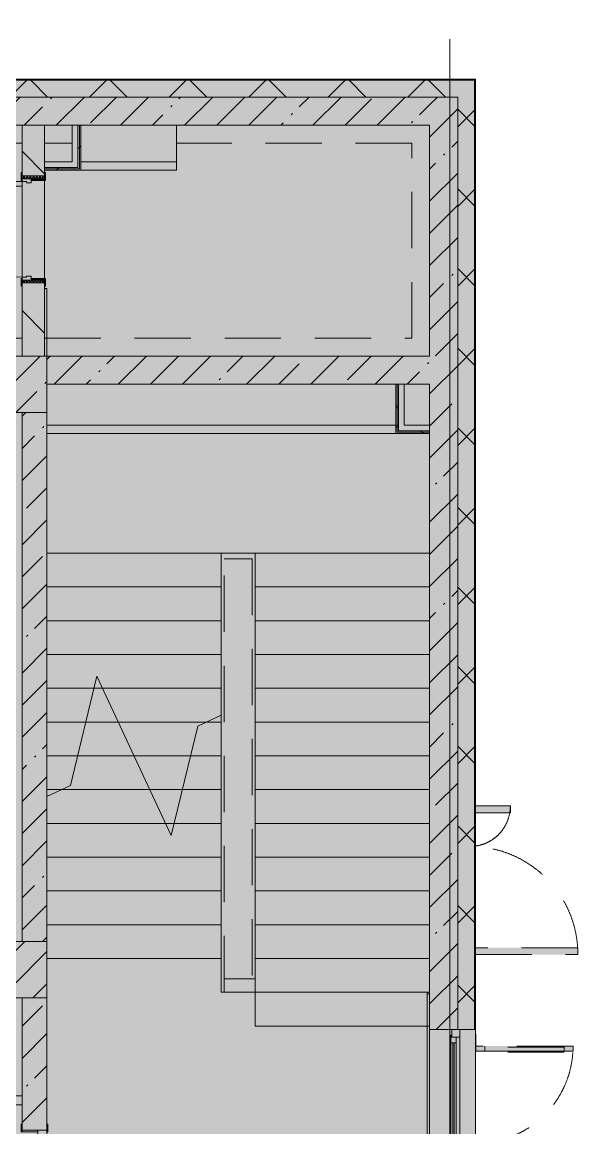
# Model space of a CAD drawing. Header units: millimetres. Extents: x 81632 to 272167, y -8553 to 29000.
# Drawn here: x 266171 to 271109, y 12246 to 22066 of the extents above; entities that cross this region are included whole.
import ezdxf

# ---------------------------------------------------------------- set-up
doc = ezdxf.new("R2010")
doc.units = ezdxf.units.MM
doc.linetypes.add('200_ШТРИХ__ш1_п0_6_', pattern=[800, 500, -300])
doc.layers.add('A-DETL-GENF-1', color=7, linetype='Continuous', lineweight=9, true_color=0xc0c0c0, transparency=0.4)
for name, color, linetype, lineweight in [('A-DETL-MBND-1', 7, '200_ШТРИХ__ш1_п0_6_', 9), ('A-WALL-2', 7, 'Continuous', 5), ('I-WALL-3', 7, 'Continuous', 5), ('S-COLS-1', 7, 'Continuous', 5), ('Оси', 7, 'Continuous', 9)]:
    doc.layers.add(name, color=color, linetype=linetype, lineweight=lineweight)
for name, color, linetype, lineweight, true_color in [('A-DOOR-4', 7, 'Continuous', 5, 0xb7b7b7), ('A-DOOR-5', 7, 'Continuous', 5, 0xe2e2e2), ('A-DOOR-6', 7, 'Continuous', 5, 0xaaaaaa), ('A-DOOR-FRAM-4', 7, 'Continuous', 5, 0xe2e2e2), ('A-DOOR-FRAM-5', 7, 'Continuous', 5, 0xb7b7b7), ('A-DOOR-FRAM-6', 7, 'Continuous', 5, 0xaaaaaa), ('A-FLOR-2', 7, 'Continuous', 5, 0xb7b7b7), ('A-GLAZ-2', 7, 'Continuous', 5, 0x737373), ('A-WALL-3', 7, 'Continuous', 5, 0x737373), ('A-WALL-4', 7, 'Continuous', 9, 0x737373), ('I-WALL-1', 7, 'Continuous', 5, 0xe7e7e7), ('I-WALL-4', 7, 'Continuous', 5, 0x737373), ('S-COLS-2', 7, 'Continuous', 5, 0x737373), ('S-STRS-3', 7, 'Continuous', 5, 0x737373), ('S-STRS-MBND-2', 7, 'Continuous', 5, 0x737373)]:
    doc.layers.add(name, color=color, linetype=linetype, lineweight=lineweight, true_color=true_color)
pattern_1 = [(45, (144961.33, 0), (-285.1231, 285.1231), []), (45, (145246.45, 0), (-285.1231, 285.1231), [504.031, -100.806, 16.764, -84.042])]
pattern_2 = [(45, (144961.33, 0), (-353.5534, 353.5534), []), (135, (144961.33, 0), (-353.5534, -353.5534), [])]
pattern_3 = [(45, (144961.3, 0), (-530.33, 530.33), []), (135, (144961.3, 0), (-530.33, -530.33), [])]

# ---------------------------------------------------------------- blocks, each defined once
blk = doc.blocks.new('110_Дверь_СКБ_2Ст - Д-1_л_Лестничная клетка EIS60 2-32142534-2_6_3_птичка')
at = {"layer": 'A-DOOR-5'}
for points in [[(662.5, 110), (662.5, 1010), (612.5, 1010), (612.5, 110)], [(-587.5, 510), (-637.5, 510), (-637.5, 110), (-587.5, 110), (-587.5, 273.9)], [(712.5, 30), (697.5, 30), (697.5, -110), (712.5, -110)]]:
    blk.add_hatch(color=256, dxfattribs=at).paths.add_polyline_path(points)
h = blk.add_hatch(color=256, dxfattribs=at)
h.paths.add_polyline_path([(712.5, 110), (662.5, 110), (662.5, 60), (652.5, 60), (652.5, 30), (712.5, 30)])
h.paths.add_polyline_path([(-627.5, 30), (-627.5, 60), (-637.5, 60), (-637.5, 110), (-687.5, 110), (-687.5, 30)])
at = {"layer": 'A-DOOR-FRAM-4'}
for points in [[(-672.5, 110), (-672.5, 118), (-742.5, 118), (-742.5, 110)], [(767.5, 110), (767.5, 118), (697.5, 118), (697.5, 110)], [(-672.5, 30), (-687.5, 30), (-687.5, -110), (-672.5, -110)], [(-672.5, -110), (-742.5, -110), (-742.5, -118), (-672.5, -118)], [(767.5, -118), (767.5, -110), (697.5, -110), (697.5, -118)]]:
    blk.add_hatch(color=256, dxfattribs=at).paths.add_polyline_path(points)
at = {"layer": 'A-DOOR-4'}
for p, q in [((662.5, 1010), (612.5, 1010)), ((612.5, 1010), (612.5, 110)), ((662.5, 110), (662.5, 1010)), ((-637.5, 510), (-637.5, 110)), ((-587.5, 510), (-637.5, 510)), ((-587.5, 110), (-587.5, 510)), ((-637.5, 110), (-587.5, 110)), ((612.5, 110), (662.5, 110))]:
    blk.add_line(p, q, dxfattribs=at)
for centre, radius, start, end in [((662.5, 110), 900, 90, 180), ((-637.5, 110), 400, 360, 90)]:
    blk.add_arc(centre, radius, start, end, dxfattribs=at)
at = {"layer": 'A-DOOR-FRAM-5'}
for p, q in [((-672.5, 118), (-742.5, 118)), ((-742.5, 118), (-742.5, 110)), ((-742.5, 110), (-672.5, 110)), ((-637.5, 110), (-687.5, 110)), ((-687.5, 110), (-687.5, 30)), ((-672.5, 110), (-672.5, 118)), ((-637.5, 60), (-637.5, 110)), ((662.5, 110), (662.5, 60)), ((712.5, 110), (662.5, 110)), ((767.5, 118), (697.5, 118)), ((697.5, 118), (697.5, 110)), ((697.5, 110), (767.5, 110)), ((712.5, 30), (712.5, 110)), ((767.5, 110), (767.5, 118)), ((-687.5, 30), (-627.5, 30)), ((-672.5, 30), (-687.5, 30)), ((-687.5, 30), (-687.5, -110)), ((-672.5, -110), (-672.5, 30)), ((-627.5, 60), (-637.5, 60)), ((-627.5, 30), (-627.5, 60)), ((662.5, 60), (652.5, 60)), ((652.5, 60), (652.5, 30)), ((652.5, 30), (712.5, 30)), ((712.5, 30), (697.5, 30)), ((697.5, 30), (697.5, -110)), ((712.5, -110), (712.5, 30)), ((-672.5, -110), (-742.5, -110)), ((-742.5, -110), (-742.5, -118)), ((-742.5, -118), (-672.5, -118)), ((-687.5, -110), (-672.5, -110)), ((-672.5, -118), (-672.5, -110)), ((697.5, -110), (712.5, -110)), ((767.5, -110), (697.5, -110)), ((697.5, -110), (697.5, -118)), ((697.5, -118), (767.5, -118)), ((767.5, -118), (767.5, -110))]:
    blk.add_line(p, q, dxfattribs=at)
blk = doc.blocks.new('120_Окно_СКБ_1Ст - 120_Окно_СКБ_1Ст 1200х2500_h_ с форточкой2-24160662-2_6_3_птичка')
at = {"layer": 'A-GLAZ-2'}
for p, q in [((-600, -127), (-600, -57)), ((-600, -57), (-530, -57)), ((600, -57), (-600, -57)), ((-530, -57), (-530, -127)), ((530, -87), (-530, -87)), ((-530, -87), (-530, -127)), ((-480, -137), (-480, -87)), ((480, -137), (480, -87)), ((530, -127), (530, -57)), ((530, -57), (600, -57)), ((530, -127), (530, -87)), ((600, -57), (600, -127)), ((-530, -127), (-600, -127)), ((-600, -127), (-550, -127)), ((-530, -127), (-550, -127)), ((-550, -127), (-550, -137)), ((-550, -137), (550, -137)), ((550, -137), (-550, -137)), ((-480, -107), (480, -107)), ((480, -117), (-480, -117)), ((600, -127), (530, -127)), ((550, -127), (530, -127)), ((550, -127), (600, -127)), ((550, -137), (550, -127))]:
    blk.add_line(p, q, dxfattribs=at)
blk = doc.blocks.new('110_Дверь_СКБ_1Ст_Внутренняя1 - Д-8 950x2100h_охрана-V95-2_6_3_птичка')
at = {"layer": 'A-DOOR-5'}
h = blk.add_hatch(color=256, dxfattribs=at)
h.paths.add_polyline_path([(-437.5, 100), (-437.5, 20), (-402.5, 20), (-402.5, 60), (-412.5, 60), (-412.5, 100)])
h.paths.add_polyline_path([(427.5, 60), (427.5, 20), (462.5, 20), (462.5, 100), (437.5, 100), (437.5, 60)])
at = {"layer": 'A-DOOR-6'}
h = blk.add_hatch(dxfattribs=at)
h.set_pattern_fill('FP_6', color=256, style=0, pattern_type=2)
h.set_pattern_definition([(135, (1826.41, 164.685), (-14.14214, -14.14214), []), (225, (1826.41, 164.685), (14.14214, -14.14214), [])])
h.paths.add_polyline_path([(462.5, -100), (487.5, -100), (487.5, 100), (462.5, 100)])
at = {"layer": 'A-DOOR-FRAM-4'}
for points in [[(397.5, 100), (437.5, 100), (437.5, 950), (397.5, 950), (397.5, 616.6)], [(-492.5, 100), (-422.5, 100), (-422.5, 108), (-492.5, 108)], [(447.5, 100), (517.5, 100), (517.5, 108), (447.5, 108)], [(-437.5, -100), (-422.5, -100), (-422.5, 20), (-437.5, 20)], [(447.5, -100), (462.5, -100), (462.5, 20), (447.5, 20)], [(-492.5, -108), (-422.5, -108), (-422.5, -100), (-492.5, -100)], [(447.5, -108), (517.5, -108), (517.5, -100), (447.5, -100)]]:
    blk.add_hatch(color=256, dxfattribs=at).paths.add_polyline_path(points)
at = {"layer": 'A-DOOR-FRAM-6'}
h = blk.add_hatch(dxfattribs=at)
h.set_pattern_fill('FP_7', color=256, style=0, pattern_type=2)
h.set_pattern_definition([(45, (-296.384, 164.685), (-14.1421, 14.1421), []), (135, (-296.384, 164.685), (-14.1421, -14.1421), [])])
h.paths.add_polyline_path([(-462.5, -100), (-437.5, -100), (-437.5, 100), (-462.5, 100)])
at = {"layer": 'A-DOOR-4'}
for p, q in [((437.5, 950), (397.5, 950)), ((397.5, 950), (397.5, 100)), ((437.5, 100), (437.5, 950)), ((397.5, 100), (437.5, 100))]:
    blk.add_line(p, q, dxfattribs=at)
blk.add_arc((437.5, 100), 850, 90, 180, dxfattribs=at)
at = {"layer": 'A-DOOR-FRAM-5'}
for p, q in [((-422.5, 108), (-492.5, 108)), ((-492.5, 108), (-492.5, 100)), ((-492.5, 100), (-422.5, 100)), ((-437.5, 100), (-462.5, 100)), ((-462.5, 100), (-462.5, -100)), ((-412.5, 100), (-437.5, 100)), ((-437.5, 100), (-437.5, 20)), ((-437.5, -100), (-437.5, 100)), ((-422.5, 100), (-437.5, 100)), ((-437.5, 100), (-437.5, 99)), ((-437.5, 99), (-422.5, 99)), ((-422.5, 100), (-422.5, 108)), ((-422.5, 99), (-422.5, 100)), ((-412.5, 60), (-412.5, 100)), ((437.5, 100), (437.5, 60)), ((462.5, 100), (437.5, 100)), ((517.5, 108), (447.5, 108)), ((447.5, 108), (447.5, 100)), ((462.5, 100), (447.5, 100)), ((447.5, 100), (447.5, 99)), ((447.5, 100), (517.5, 100)), ((447.5, 99), (462.5, 99)), ((462.5, 20), (462.5, 100)), ((487.5, 100), (462.5, 100)), ((462.5, 100), (462.5, -100)), ((462.5, 99), (462.5, 100)), ((487.5, -100), (487.5, 100)), ((517.5, 100), (517.5, 108)), ((-437.5, 20), (-402.5, 20)), ((-422.5, 20), (-437.5, 20)), ((-437.5, 20), (-437.5, -100)), ((-422.5, -100), (-422.5, 20)), ((-402.5, 60), (-412.5, 60)), ((-402.5, 20), (-402.5, 60)), ((437.5, 60), (427.5, 60)), ((427.5, 60), (427.5, 20)), ((427.5, 20), (462.5, 20)), ((462.5, 20), (447.5, 20)), ((447.5, 20), (447.5, -100)), ((462.5, -100), (462.5, 20)), ((-422.5, -100), (-492.5, -100)), ((-492.5, -100), (-492.5, -108)), ((-492.5, -108), (-422.5, -108)), ((-462.5, -100), (-437.5, -100)), ((-437.5, -100), (-422.5, -100)), ((-422.5, -108), (-422.5, -100)), ((447.5, -100), (462.5, -100)), ((517.5, -100), (447.5, -100)), ((447.5, -100), (447.5, -108)), ((447.5, -108), (517.5, -108)), ((462.5, -100), (487.5, -100)), ((517.5, -108), (517.5, -100))]:
    blk.add_line(p, q, dxfattribs=at)
blk = doc.blocks.new('110_Дверь_СКБ_2Ст_Наружная - ДН-3_1_л__ Двухстворчатая 1200 х2900 из подвала EI30-23667726-2_6_3_птичка')
at = {"layer": 'A-DETL-MBND-1'}
for points in [[(679.5, 989), (619.5, 989), (619.5, 79), (679.5, 79)], [(-580.5, 79), (-580.5, 389), (-640.5, 389), (-640.5, 79)]]:
    blk.add_hatch(color=256, dxfattribs=at).paths.add_polyline_path(points)
for p, q in [((679.5, 989), (619.5, 989)), ((619.5, 989), (619.5, 79)), ((679.5, 79), (679.5, 989)), ((-640.5, 389), (-640.5, 79)), ((-580.5, 389), (-640.5, 389)), ((-580.5, 79), (-580.5, 389))]:
    blk.add_line(p, q, dxfattribs=at)
for centre, radius, start, end in [((679.5, 29), 960, 90, 176.98148), ((-640.5, 29), 360, 8.16602, 90)]:
    blk.add_arc(centre, radius, start, end, dxfattribs=at)
blk = doc.blocks.new('Дверь_Витражная_СКБ_2Ст - ВН-6-31912847-2_6_3_птичка')
at = {"layer": 'A-DETL-MBND-1'}
for points in [[(-643, -370), (-598, -370), (-598, -20), (-643, -20)], [(562, -884), (607, -884), (607, -20), (562, -20)]]:
    blk.add_hatch(color=256, dxfattribs=at).paths.add_polyline_path(points)
for p, q in [((-607, -20), (-715, -20)), ((-715, -20), (-607, -20)), ((-598, -20), (-643, -20)), ((-643, -370), (-643, -20)), ((-598, -20), (-643, -20)), ((-643, -20), (-643, -370)), ((-607, -370), (-607, -20)), ((-598, -370), (-598, -20)), ((-598, -370), (-598, -20)), ((562, -20), (607, -20)), ((562, -884), (562, -20)), ((562, -20), (562, -884)), ((607, -20), (562, -20)), ((607, -884), (607, -20)), ((607, -884), (607, -20)), ((607, -20), (715, -20)), ((607, -20), (715, -20)), ((607, -884), (607, -20)), ((-643, -100), (-598, -100)), ((-633, -290), (-633, -100)), ((-589, -290), (-589, -100)), ((553, -804), (553, -100)), ((607, -100), (562, -100)), ((597, -804), (597, -100)), ((-643, -290), (-598, -290)), ((-643, -370), (-598, -370)), ((-643, -370), (-598, -370)), ((607, -804), (562, -804)), ((607, -884), (562, -884)), ((562, -884), (607, -884))]:
    blk.add_line(p, q, dxfattribs=at)
for centre, radius, start, end in [((-607, -20), 350, 270, 0), ((607, -20), 864, 180, 270)]:
    blk.add_arc(centre, radius, start, end, dxfattribs=at)
blk = doc.blocks.new('BSC_Колонна _Прямоугольная - 500х500-22291386-2_6_3_птичка')
at = {"layer": 'S-COLS-1'}
h = blk.add_hatch(dxfattribs=at)
h.set_pattern_fill('FP_145', color=256, style=0, pattern_type=2)
h.set_pattern_definition([(45, (-121180, -13650), (-285.1231, 285.1231), []), (45, (-120894.88, -13650), (-285.1231, 285.1231), [504.031, -100.806, 16.764, -84.042])])
h.paths.add_polyline_path([(-250, -250), (250, -250), (250, 250), (-250, 250), (-250, 107.4)])
at = {"layer": 'S-COLS-2'}
for p, q in [((250, 250), (-250, 250)), ((-250, 250), (-250, -250)), ((250, -250), (250, 250)), ((-250, -250), (250, -250))]:
    blk.add_line(p, q, dxfattribs=at)
blk = doc.blocks.new('BSC_Колонна _Прямоугольная - 500х500-V135-2_6_3_птичка')
at = {"layer": 'S-COLS-1'}
h = blk.add_hatch(dxfattribs=at)
h.set_pattern_fill('FP_154', color=256, style=0, pattern_type=2)
h.set_pattern_definition([(45, (-121180, -18850), (-285.1231, 285.1231), []), (45, (-120894.88, -18850), (-285.1231, 285.1231), [504.031, -100.806, 16.764, -84.042])])
h.paths.add_polyline_path([(-250, -250), (250, -250), (250, 250), (-250, 250), (-250, -85.5)])
at = {"layer": 'S-COLS-2'}
for p, q in [((250, 250), (-250, 250)), ((-250, 250), (-250, -250)), ((250, -250), (250, 250)), ((-250, -250), (250, -250))]:
    blk.add_line(p, q, dxfattribs=at)
blk = doc.blocks.new('Зашивка приборов отопления30 - Зашивка приборов отопления-33323465-2_6_3_птичка')
at = {"layer": 'A-WALL-3'}
for p, q in [((121290.8, 18669.6), (124390.8, 18669.6)), ((124390.8, 18669.6), (121290.8, 18669.6)), ((121290.8, 18594.6), (124390.8, 18594.6))]:
    blk.add_line(p, q, dxfattribs=at)
blk = doc.blocks.new('Зашивка приборов отопления44 - Зашивка приборов отопления-33398827-2_6_3_птичка')
at = {"layer": 'A-WALL-3'}
for p, q in [((122140.8, 18669.6), (122140.8, 18994.6)), ((121290.8, 18669.6), (122140.8, 18669.6)), ((122141.3, 18669.6), (121290.8, 18669.6)), ((122141.3, 18594.6), (122141.3, 18669.6)), ((121290.8, 18594.6), (122141.3, 18594.6))]:
    blk.add_line(p, q, dxfattribs=at)

msp = doc.modelspace()

# ---------------------------------------------------------------- hatches: boundary and pattern name
at = {"layer": 'A-DETL-GENF-1'}
msp.add_hatch(color=256, dxfattribs=at).paths.add_polyline_path([(265654.7, -258), (270199.3, -258), (270199.3, 21558), (238269.3, 21558), (238269.3, 27348), (229821.3, 27348), (229821.3, 5750), (234163.3, 5750), (234163.3, -258), (264754.3, -258)])
at = {"layer": 'A-WALL-2'}
h = msp.add_hatch(dxfattribs=at)
h.set_pattern_fill('FP_65', color=256, style=0, pattern_type=2)
h.set_pattern_definition(pattern_2)
h.paths.add_polyline_path([(270041.3, 21400), (270191.3, 21400), (270191.3, 21550), (265111.5, 21546.3), (265111.5, 21400), (268356.1, 21400)])
h.paths.add_polyline_path([(257111.3, 21400), (258261.8, 21400), (258261.8, 21550), (257111.3, 21546.3)])
h.paths.add_polyline_path([(256011.3, 21400), (256211.3, 21400), (256211.3, 21550), (254911.8, 21546.3), (254911.8, 21400), (255749.6, 21400)])
h.paths.add_polyline_path([(260561.8, 21400), (261961.8, 21400), (261961.8, 21550), (260561.8, 21546.3)])
h.paths.add_polyline_path([(262861.8, 21400), (264211.5, 21400), (264211.5, 21550), (262861.8, 21546.3)])
h.paths.add_polyline_path([(250511.5, 21400), (251811.8, 21400), (251811.8, 21550), (250511.5, 21546.3)])
h.paths.add_polyline_path([(252711.8, 21400), (254011.8, 21400), (254011.8, 21550), (252711.8, 21546.3)])
h.paths.add_polyline_path([(247011.3, 21400), (248211.5, 21400), (248211.5, 21550), (247011.3, 21546.3)])
h.paths.add_polyline_path([(246111.3, 21400), (246111.3, 21550), (241571.3, 21546.3), (241571.3, 21400), (245844.6, 21400)])
h.paths.add_polyline_path([(238271.3, 21400), (238267.3, 21550), (238021.3, 21546.3), (238021.3, 21400), (238269.3, 21400)])
h = msp.add_hatch(dxfattribs=at)
h.set_pattern_fill('FP_65', color=256, style=0, pattern_type=2)
h.set_pattern_definition(pattern_2)
h.paths.add_polyline_path([(270041.3, -250), (270191.3, -250), (270191.3, 7700), (270041.3, 7700), (270041.3, -231.7)])
h.paths.add_polyline_path([(270191.3, 10000), (270191.3, 11920), (270041.3, 11920), (270041.3, 10000), (270157, 10000)])
h.paths.add_polyline_path([(270191.3, 13120), (270191.3, 21400), (270041.3, 21400), (270041.3, 13120), (270157, 13120)])
at = {"layer": 'I-WALL-1'}
for points in [[(266667.3, 20775), (266667.3, 21150), (266617.3, 21150), (266617.3, 20775)], [(266371.3, 20775), (266617.3, 20775), (266617.3, 20825), (266371.3, 20825)], [(269566.3, 18487.5), (269566.3, 18850), (269516.3, 18850), (269516.3, 18487.5)], [(269791.3, 18437.5), (269791.3, 18487.5), (269516.3, 18487.5), (269516.3, 18437.5)]]:
    msp.add_hatch(color=256, dxfattribs=at).paths.add_polyline_path(points)
at = {"layer": 'I-WALL-3'}
h = msp.add_hatch(dxfattribs=at)
h.set_pattern_fill('FP_73', color=256, style=0, pattern_type=2)
h.set_pattern_definition(pattern_1)
h.paths.add_polyline_path([(263464.3, 21150), (264211.5, 21150), (264211.5, 21400), (262861.8, 21400), (262861.8, 21150), (263451.8, 21150)])
h.paths.add_polyline_path([(261061.8, 21150), (261961.8, 21150), (261961.8, 21400), (261061.8, 21400), (261061.8, 21239.3)])
h.paths.add_polyline_path([(266171.3, 21150), (266171.3, 21400), (265811.3, 21400), (265811.3, 21150)])
h.paths.add_polyline_path([(258261.8, 21150), (258261.8, 21400), (257111.3, 21400), (257111.3, 21150), (257550.6, 21150)])
h.paths.add_polyline_path([(246098.8, 21150), (246111.3, 21150), (246111.3, 21400), (245761.3, 21400), (245761.3, 21150), (246086.3, 21150)])
h.paths.add_polyline_path([(248211.5, 21150), (248211.5, 21400), (247011.3, 21400), (247011.3, 21150)])
h.paths.add_polyline_path([(253123.8, 21150), (254011.8, 21150), (254011.8, 21400), (252711.8, 21400), (252711.8, 21150), (253111.3, 21150)])
h.paths.add_polyline_path([(251011.3, 21150), (251811.8, 21150), (251811.8, 21400), (251011.3, 21400)])
h.paths.add_polyline_path([(255311.3, 21150), (255311.3, 21400), (254911.8, 21400), (254911.8, 21150)])
h.paths.add_polyline_path([(256211.3, 21150), (256211.3, 21400), (256011.3, 21400), (256011.3, 21150)])
h = msp.add_hatch(dxfattribs=at)
h.set_pattern_fill('FP_73', color=256, style=0, pattern_type=2)
h.set_pattern_definition(pattern_1)
h.paths.add_polyline_path([(269791.3, 21150), (269791.3, 21400), (266171.3, 21400), (266171.3, 21150), (268356.1, 21150)])
h = msp.add_hatch(dxfattribs=at)
h.set_pattern_fill('FP_73', color=256, style=0, pattern_type=2)
h.set_pattern_definition(pattern_1)
h.paths.add_polyline_path([(269791.3, 10600), (270041.3, 10600), (270041.3, 11920), (269791.3, 11920), (269791.3, 10975.7)])
h.paths.add_polyline_path([(270041.3, 13120), (270041.3, 21400), (269791.3, 21400), (269791.3, 13120)])
h = msp.add_hatch(dxfattribs=at)
h.set_pattern_fill('FP_76', color=256, style=0, pattern_type=2)
h.set_pattern_definition([(135, (144961.33, 0), (-353.5534, -353.5534), [])])
h.paths.add_polyline_path([(266171.3, 19100), (266371.3, 19100), (266371.3, 19750), (266171.3, 19750), (266171.3, 19320.9)])
h.paths.add_polyline_path([(266171.3, 20700), (266371.3, 20700), (266371.3, 21150), (266171.3, 21150), (266171.3, 20730)])
h = msp.add_hatch(dxfattribs=at)
h.set_pattern_fill('FP_159', color=256, style=0, pattern_type=2)
h.set_pattern_definition(pattern_3)
h.paths.add_polyline_path([(266679.8, 20762.5), (266679.8, 21150), (266667.3, 21150), (266667.3, 20762.5)])
h = msp.add_hatch(dxfattribs=at)
h.set_pattern_fill('FP_159', color=256, style=0, pattern_type=2)
h.set_pattern_definition(pattern_3)
h.paths.add_polyline_path([(266692.3, 20750), (266692.3, 21150), (266679.8, 21150), (266679.8, 20750)])
h = msp.add_hatch(dxfattribs=at)
h.set_pattern_fill('FP_159', color=256, style=0, pattern_type=2)
h.set_pattern_definition(pattern_3)
h.paths.add_polyline_path([(266667.3, 20762.5), (266667.3, 20775), (266371.3, 20775), (266371.3, 20762.5), (266617.3, 20762.5)])
h = msp.add_hatch(dxfattribs=at)
h.set_pattern_fill('FP_159', color=256, style=0, pattern_type=2)
h.set_pattern_definition(pattern_3)
h.paths.add_polyline_path([(266555.2, 20750), (266679.8, 20750), (266679.8, 20762.5), (266371.3, 20762.5), (266371.3, 20750)])
h = msp.add_hatch(dxfattribs=at)
h.set_pattern_fill('FP_73', color=256, style=0, pattern_type=2)
h.set_pattern_definition(pattern_1)
h.paths.add_polyline_path([(269791.3, 18850), (269791.3, 19100), (266391.3, 19100), (266391.3, 18850), (269566.3, 18850)])
h = msp.add_hatch(dxfattribs=at)
h.set_pattern_fill('FP_159', color=256, style=0, pattern_type=2)
h.set_pattern_definition(pattern_3)
h.paths.add_polyline_path([(269503.8, 18425), (269503.8, 18850), (269491.3, 18850), (269491.3, 18425)])
h = msp.add_hatch(dxfattribs=at)
h.set_pattern_fill('FP_159', color=256, style=0, pattern_type=2)
h.set_pattern_definition(pattern_3)
h.paths.add_polyline_path([(269516.3, 18437.5), (269516.3, 18850), (269503.8, 18850), (269503.8, 18437.5)])
h = msp.add_hatch(dxfattribs=at)
h.set_pattern_fill('FP_73', color=256, style=0, pattern_type=2)
h.set_pattern_definition(pattern_1)
h.paths.add_polyline_path([(266341.3, 10600), (266391.3, 10600), (266391.3, 10825), (266171.3, 10825), (266171.3, 10600), (266311.3, 10600)])
h.paths.add_polyline_path([(266171.3, 12225), (266391.3, 12225), (266391.3, 13400), (266171.3, 13400), (266171.3, 12280)])
h.paths.add_polyline_path([(266391.3, 13900), (266391.3, 18600), (266171.3, 18600), (266171.3, 13900), (266184.5, 13900)])
h = msp.add_hatch(dxfattribs=at)
h.set_pattern_fill('FP_159', color=256, style=0, pattern_type=2)
h.set_pattern_definition(pattern_3)
h.paths.add_polyline_path([(269791.3, 18412.5), (269791.3, 18425), (269491.3, 18425), (269491.3, 18412.5)])
h = msp.add_hatch(dxfattribs=at)
h.set_pattern_fill('FP_159', color=256, style=0, pattern_type=2)
h.set_pattern_definition(pattern_3)
h.paths.add_polyline_path([(269791.3, 18425), (269791.3, 18437.5), (269503.8, 18437.5), (269503.8, 18425)])
h = msp.add_hatch(dxfattribs=at)
h.set_pattern_fill('FP_77', color=256, style=0, pattern_type=2)
h.set_pattern_definition([(45, (144961.33, 0), (-176.7767, 176.7767), [])])
h.paths.add_polyline_path([(265421.3, 12450), (266171.3, 12450), (266171.3, 12530), (265421.3, 12530)])

# ---------------------------------------------------------------- linework, layer by layer
at = {"layer": 'A-DETL-MBND-1'}
for p, q in [((266171.3, 20992), (265969.3, 20992)), ((266617.3, 20992), (266371.3, 20992)), ((269633.3, 20992), (267542.3, 20992)), ((269633.3, 19258), (269633.3, 20992)), ((265813.3, 19258), (266171.3, 19258)), ((266371.3, 19258), (269633.3, 19258)), ((267966.3, 13450), (267966.3, 17300)), ((268216.3, 17300), (267966.3, 17300)), ((268216.3, 17300), (268216.3, 13570)), ((267966.3, 13570), (268241.3, 13570))]:
    msp.add_line(p, q, dxfattribs=at)
at = {"layer": 'A-FLOR-2'}
for p, q in [((266371.3, 19700), (266391.3, 19700)), ((266391.3, 19700), (266391.3, 19100)), ((267941.3, 13450), (267941.3, 13750)), ((269770.3, 13450), (267941.3, 13450)), ((269770.3, 10600), (269770.3, 13450)), ((269791.3, 13435), (269770.3, 13435))]:
    msp.add_line(p, q, dxfattribs=at)
at = {"layer": 'A-WALL-3'}
for p, q in [((270199.3, 21558), (265111.5, 21558)), ((270199.3, -258), (270199.3, 21558)), ((266171.3, 21400), (270041.3, 21400)), ((270041.3, 13120), (270199.3, 13120))]:
    msp.add_line(p, q, dxfattribs=at)
at = {"layer": 'A-WALL-4'}
for p, q in [((270194.3, 21553), (265111.5, 21553)), ((270191.3, 21550), (265111.5, 21550)), ((270191.3, 13120), (270191.3, 21550)), ((270194.3, 13120), (270194.3, 21553)), ((266171.3, 21400), (265811.3, 21400)), ((270041.3, 21400), (270041.3, 13120)), ((266371.3, 21150), (266171.3, 21150)), ((266692.3, 21150), (266617.3, 21150)), ((266667.3, 20775), (266667.3, 21150)), ((266679.8, 20762.5), (266679.8, 21150)), ((266371.3, 20775), (266667.3, 20775)), ((266371.3, 20762.5), (266679.8, 20762.5)), ((269566.3, 18850), (269491.3, 18850)), ((269503.8, 18850), (269503.8, 18425)), ((269516.3, 18850), (269516.3, 18437.5)), ((269791.3, 18412.5), (269791.3, 18487.5)), ((269503.8, 18425), (269791.3, 18425)), ((269516.3, 18437.5), (269791.3, 18437.5)), ((266171.3, 12450), (266171.3, 12530))]:
    msp.add_line(p, q, dxfattribs=at)
at = {"layer": 'I-WALL-4'}
for p, q in [((265811.3, 21150), (266171.3, 21150)), ((266171.3, 21150), (266171.3, 20730)), ((266371.3, 21150), (266617.3, 21150)), ((266371.3, 20730), (266371.3, 21150)), ((266617.3, 21150), (266617.3, 20825)), ((266692.3, 21150), (269791.3, 21150)), ((266692.3, 20750), (266692.3, 21150)), ((269791.3, 21150), (269791.3, 19100)), ((266617.3, 20825), (266371.3, 20825)), ((266371.3, 20750), (266692.3, 20750)), ((266371.3, 20660), (266371.3, 19790)), ((266171.3, 19800), (266171.3, 20610)), ((266171.3, 19720), (266171.3, 19100)), ((266371.3, 19100), (266371.3, 19720)), ((269791.3, 19100), (266391.3, 19100)), ((266391.3, 18850), (269491.3, 18850)), ((269491.3, 18850), (269491.3, 18412.5)), ((269566.3, 18850), (269791.3, 18850)), ((269566.3, 18487.5), (269566.3, 18850)), ((269791.3, 18850), (269791.3, 18487.5)), ((266171.3, 18600), (266171.3, 13900)), ((266391.3, 13900), (266391.3, 18600)), ((269791.3, 18487.5), (269566.3, 18487.5)), ((269491.3, 18412.5), (269791.3, 18412.5)), ((269791.3, 18412.5), (269791.3, 10600)), ((266171.3, 13400), (266171.3, 12530)), ((266391.3, 12280), (266391.3, 13400)), ((269791.3, 13120), (270041.3, 13120)), ((266171.3, 12530), (265421.3, 12530)), ((265341.3, 12450), (266171.3, 12450)), ((266171.3, 12450), (266171.3, 12280))]:
    msp.add_line(p, q, dxfattribs=at)
at = {"layer": 'S-STRS-3'}
for p, q in [((266391.3, 17350), (267941.3, 17350)), ((266391.3, 17350), (267941.3, 17350)), ((267941.3, 17350), (268241.3, 17350)), ((267941.3, 17050), (267941.3, 17350)), ((269791.3, 17350), (268241.3, 17350)), ((268241.3, 17350), (268241.3, 17050)), ((269791.3, 17350), (268241.3, 17350)), ((266391.3, 17050), (267941.3, 17050)), ((266391.3, 17050), (267941.3, 17050)), ((267941.3, 16750), (267941.3, 17050)), ((268241.3, 17050), (268241.3, 16750)), ((269791.3, 17050), (268241.3, 17050)), ((269791.3, 17050), (268241.3, 17050)), ((266391.3, 16750), (267941.3, 16750)), ((266391.3, 16750), (267941.3, 16750)), ((267941.3, 16450), (267941.3, 16750)), ((268241.3, 16750), (268241.3, 16450)), ((269791.3, 16750), (268241.3, 16750)), ((269791.3, 16750), (268241.3, 16750)), ((266391.3, 16450), (267941.3, 16450)), ((266391.3, 16450), (267941.3, 16450)), ((267941.3, 16150), (267941.3, 16450)), ((268241.3, 16450), (268241.3, 16150)), ((269791.3, 16450), (268241.3, 16450)), ((269791.3, 16450), (268241.3, 16450)), ((266391.3, 16150), (266809.9, 16150)), ((266391.3, 16150), (266809.9, 16150)), ((266809.9, 16150), (266886.5, 16150)), ((266809.9, 16150), (266886.5, 16150)), ((266886.5, 16150), (267941.3, 16150)), ((266886.5, 16150), (267941.3, 16150)), ((267941.3, 15911.4), (267941.3, 16150)), ((268241.3, 16150), (268241.3, 15850)), ((269791.3, 16150), (268241.3, 16150)), ((269791.3, 16150), (268241.3, 16150)), ((267941.3, 15850), (267941.3, 15911.4)), ((266391.3, 15850), (266737, 15850)), ((266391.3, 15850), (266737, 15850)), ((266737, 15850), (267026.4, 15850)), ((266737, 15850), (267026.4, 15850)), ((267026.4, 15850), (267809.7, 15850)), ((267026.4, 15850), (267809.7, 15850)), ((267809.7, 15850), (267941.3, 15850)), ((267809.7, 15850), (267941.3, 15850)), ((267941.3, 15550), (267941.3, 15850)), ((268241.3, 15850), (268241.3, 15550)), ((269791.3, 15850), (268241.3, 15850)), ((269791.3, 15850), (268241.3, 15850)), ((266391.3, 15550), (266664.1, 15550)), ((266391.3, 15550), (266664.1, 15550)), ((266664.1, 15550), (267166.3, 15550)), ((266664.1, 15550), (267166.3, 15550)), ((267166.3, 15550), (267668.6, 15550)), ((267166.3, 15550), (267668.6, 15550)), ((267668.6, 15550), (267941.3, 15550)), ((267668.6, 15550), (267941.3, 15550)), ((267941.3, 15250), (267941.3, 15550)), ((268241.3, 15550), (268241.3, 15250)), ((269791.3, 15550), (268241.3, 15550)), ((269791.3, 15550), (268241.3, 15550)), ((266391.3, 15250), (266523, 15250)), ((266391.3, 15250), (266523, 15250)), ((266523, 15250), (267306.2, 15250)), ((266523, 15250), (267306.2, 15250)), ((267306.2, 15250), (267595.7, 15250)), ((267306.2, 15250), (267595.7, 15250)), ((267595.7, 15250), (267941.3, 15250)), ((267595.7, 15250), (267941.3, 15250)), ((267941.3, 14950), (267941.3, 15250)), ((268241.3, 15250), (268241.3, 14950)), ((269791.3, 15250), (268241.3, 15250)), ((269791.3, 15250), (268241.3, 15250)), ((266391.3, 14950), (267446.1, 14950)), ((266391.3, 14950), (267446.1, 14950)), ((267446.1, 14950), (267522.8, 14950)), ((267446.1, 14950), (267522.8, 14950)), ((267522.8, 14950), (267941.3, 14950)), ((267522.8, 14950), (267941.3, 14950)), ((267941.3, 14650), (267941.3, 14950)), ((268241.3, 14950), (268241.3, 14650)), ((269791.3, 14950), (268241.3, 14950)), ((269791.3, 14950), (268241.3, 14950)), ((266391.3, 14650), (267941.3, 14650)), ((266391.3, 14650), (267941.3, 14650)), ((267941.3, 14350), (267941.3, 14650)), ((268241.3, 14650), (268241.3, 14350)), ((269791.3, 14650), (268241.3, 14650)), ((269791.3, 14650), (268241.3, 14650)), ((266391.3, 14350), (267941.3, 14350)), ((266391.3, 14350), (267941.3, 14350)), ((267941.3, 14050), (267941.3, 14350)), ((268241.3, 14350), (268241.3, 14050)), ((269791.3, 14350), (268241.3, 14350)), ((269791.3, 14350), (268241.3, 14350)), ((266391.3, 14050), (267941.3, 14050)), ((266391.3, 14050), (267941.3, 14050)), ((267941.3, 13750), (267941.3, 14050)), ((268241.3, 14050), (268241.3, 13750)), ((269791.3, 14050), (268241.3, 14050)), ((269791.3, 14050), (268241.3, 14050)), ((266391.3, 13750), (267941.3, 13750)), ((266391.3, 13750), (267941.3, 13750)), ((268241.3, 13750), (268241.3, 13450)), ((269791.3, 13750), (268241.3, 13750)), ((269791.3, 13750), (268241.3, 13750)), ((269791.3, 13450), (268241.3, 13450))]:
    msp.add_line(p, q, dxfattribs=at)
at = {"layer": 'S-STRS-MBND-2'}
for p, q in [((266391.3, 18850), (266391.3, 17350)), ((269791.3, 18850), (266391.3, 18850)), ((269791.3, 17350), (269791.3, 18850)), ((266391.3, 17350), (267941.3, 17350)), ((266391.3, 15850), (266391.3, 17350)), ((266391.3, 17350), (267941.3, 17350)), ((267941.3, 17350), (268241.3, 17350)), ((267941.3, 15911.4), (267941.3, 17350)), ((269791.3, 17350), (268241.3, 17350)), ((268241.3, 17350), (268241.3, 13150)), ((269791.3, 17350), (268241.3, 17350)), ((269791.3, 17350), (269791.3, 13150)), ((266391.3, 17050), (267941.3, 17050)), ((266391.3, 17050), (267941.3, 17050)), ((269791.3, 17050), (268241.3, 17050)), ((269791.3, 17050), (268241.3, 17050)), ((266391.3, 16750), (267941.3, 16750)), ((266391.3, 16750), (267941.3, 16750)), ((269791.3, 16750), (268241.3, 16750)), ((269791.3, 16750), (268241.3, 16750)), ((266391.3, 16450), (267941.3, 16450)), ((266391.3, 16450), (267941.3, 16450)), ((269791.3, 16450), (268241.3, 16450)), ((269791.3, 16450), (268241.3, 16450)), ((266836.2, 16258.1), (266599.9, 15285.9)), ((267496.5, 14841.9), (266836.2, 16258.1)), ((266391.3, 16150), (266809.9, 16150)), ((266391.3, 16150), (266809.9, 16150)), ((266886.5, 16150), (267941.3, 16150)), ((266886.5, 16150), (267941.3, 16150)), ((269791.3, 16150), (268241.3, 16150)), ((269791.3, 16150), (268241.3, 16150)), ((267941.3, 15911.4), (267732.8, 15814.1)), ((266391.3, 15850), (266737, 15850)), ((266391.3, 15850), (266737, 15850)), ((267026.4, 15850), (267809.7, 15850)), ((267026.4, 15850), (267809.7, 15850)), ((267732.8, 15814.1), (267496.5, 14841.9)), ((269791.3, 15850), (268241.3, 15850)), ((269791.3, 15850), (268241.3, 15850)), ((266391.3, 15550), (266664.1, 15550)), ((266391.3, 15550), (266664.1, 15550)), ((267166.3, 15550), (267668.6, 15550)), ((267166.3, 15550), (267668.6, 15550)), ((269791.3, 15550), (268241.3, 15550)), ((269791.3, 15550), (268241.3, 15550)), ((266599.9, 15285.9), (266391.3, 15188.6)), ((266391.3, 15250), (266523, 15250)), ((266391.3, 15250), (266523, 15250)), ((267306.2, 15250), (267595.7, 15250)), ((267306.2, 15250), (267595.7, 15250)), ((269791.3, 15250), (268241.3, 15250)), ((269791.3, 15250), (268241.3, 15250)), ((267446.1, 14950), (267522.8, 14950)), ((267446.1, 14950), (267522.8, 14950)), ((269791.3, 14950), (268241.3, 14950)), ((269791.3, 14950), (268241.3, 14950)), ((269791.3, 14650), (268241.3, 14650)), ((269791.3, 14650), (268241.3, 14650)), ((269791.3, 14350), (268241.3, 14350)), ((269791.3, 14350), (268241.3, 14350)), ((269791.3, 14050), (268241.3, 14050)), ((269791.3, 14050), (268241.3, 14050)), ((269791.3, 13750), (268241.3, 13750)), ((269791.3, 13750), (268241.3, 13750)), ((269791.3, 13450), (268241.3, 13450)), ((269791.3, 13450), (268241.3, 13450)), ((269791.3, 13150), (268241.3, 13150))]:
    msp.add_line(p, q, dxfattribs=at)
at = {"layer": 'Оси'}
msp.add_line((269971.3, 10029.8), (269971.3, 21915.1), dxfattribs=at)

# ---------------------------------------------------------------- block references
at = {"layer": 'A-DETL-MBND-1'}
for name, p, rotation in [('110_Дверь_СКБ_2Ст_Наружная - ДН-3_1_л__ Двухстворчатая 1200 х2900 из подвала EI30-23667726-2_6_3_птичка', (270120.3, 14464.5), 269.9999999999999), ('Дверь_Витражная_СКБ_2Ст - ВН-6-31912847-2_6_3_птичка', (270182.3, 12365), 89.99999999999957)]:
    msp.add_blockref(name, p, dxfattribs=dict(at, rotation=rotation))
at = {"layer": 'A-DOOR-4'}
for name, p, rotation in [('110_Дверь_СКБ_1Ст_Внутренняя1 - Д-8 950x2100h_охрана-V95-2_6_3_птичка', (266271.3, 20212.5), 89.99999999999991), ('110_Дверь_СКБ_2Ст - Д-1_л_Лестничная клетка EIS60 2-32142534-2_6_3_птичка', (266281.3, 11537.5), 269.9999999999999)]:
    msp.add_blockref(name, p, dxfattribs=dict(at, rotation=rotation))
at = {"layer": 'A-GLAZ-2', "rotation": 269.9999999999999}
msp.add_blockref('120_Окно_СКБ_1Ст - 120_Окно_СКБ_1Ст 1200х2500_h_ с форточкой2-24160662-2_6_3_птичка', (270116.3, 12520), dxfattribs=at)
at = {"layer": 'A-WALL-3'}
for name, p in [('Зашивка приборов отопления44 - Зашивка приборов отопления-33398827-2_6_3_птичка', (145401.5, 2155.4)), ('Зашивка приборов отопления30 - Зашивка приборов отопления-33323465-2_6_3_птичка', (145100.5, -182.1))]:
    msp.add_blockref(name, p, dxfattribs=at)
at = {"layer": 'S-COLS-2'}
for name, p in [('BSC_Колонна _Прямоугольная - 500х500-V135-2_6_3_птичка', (266141.3, 18850)), ('BSC_Колонна _Прямоугольная - 500х500-22291386-2_6_3_птичка', (266141.3, 13650))]:
    msp.add_blockref(name, p, dxfattribs=at)

doc.saveas('drawing.dxf')
